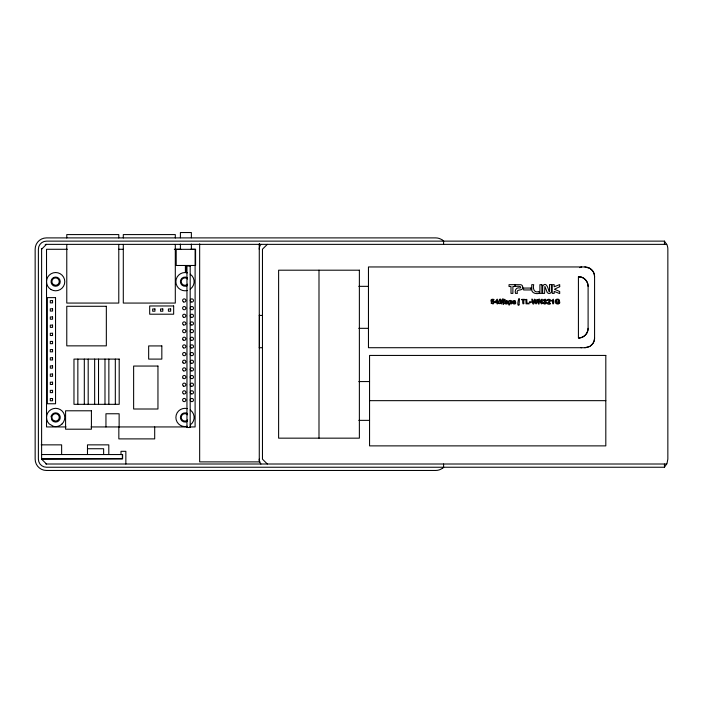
<?xml version="1.0" encoding="UTF-8"?>
<svg xmlns="http://www.w3.org/2000/svg" width="703" height="703" viewBox="0 0 703 703"><rect width="100%" height="100%" fill="white"/><g stroke="black" fill="none" stroke-linecap="round" stroke-linejoin="round"><path stroke-width="1.05" d="M579.465 276.718C584.246 277.131 588.183 281.551 588.103 286.341L588.103 328.327C588.183 333.125 584.246 337.545 579.465 337.95M666.734 464.006L46.46 464.006L41.609 459.164L41.609 249.205L46.46 244.363L666.734 244.363M267.316 244.363L262.465 249.205L262.465 459.164L267.316 464.006M442.565 468.128L443.681 467.152A11.31 11.31 0 0 1 435.684 470.465L46.46 470.465A11.31 11.31 0 0 1 35.15 459.164L35.15 249.205A11.31 11.31 0 0 1 46.46 237.895L435.684 237.895A11.31 11.31 0 0 1 443.681 241.208L442.565 240.233M664.449 467.24L666.989 463.488L667.85 459.164L667.85 249.205A11.31 11.31 0 0 0 666.989 244.881L664.449 241.129L46.46 241.129A8.076 8.076 0 0 0 38.384 249.205L38.384 459.164A8.076 8.076 0 0 0 46.46 467.24L664.449 467.24L664.449 464.05M579.65 267.632L581.662 266.955M590.388 345.973L592.567 343.925A9.675 9.657 -90 0 0 594.571 338.02L594.571 276.648A9.675 9.657 -90 0 0 592.567 270.752L590.388 268.704M589.72 346.412L584.878 347.713L368.46 347.713L368.46 266.955L584.878 266.955L589.72 268.256M578.666 338.002L580.924 337.695A9.693 9.693 0 0 0 588.103 328.327M579.685 337.941L578.42 338.02L578.42 276.648L580.924 276.982A9.693 9.693 0 0 1 588.103 286.341M41.609 459.164L122.621 458.778L122.621 454.542L41.609 454.542M67.277 249.284L46.521 249.284L46.521 426.941L66.064 426.941M118.631 249.284L123.297 249.284M174.344 249.284L180.899 249.284M190.733 249.284L195.109 249.284L195.109 426.941L189.661 426.941M358.767 286.341L368.46 286.341M259.24 315.419L262.527 315.419M358.767 328.327L368.46 328.327M259.24 347.721L262.5 347.721M358.794 381.562L369.558 381.562M369.558 400.657L605.81 400.657M358.794 420.359L369.558 420.359M91.047 426.941L187.508 426.941M41.178 444.858L61.636 444.858L61.636 454.542M87.48 448.734L103.631 448.734L103.631 454.542M41.609 458.743L122.366 458.743L122.366 454.542M259.425 461.88L259.89 461.88M580.819 347.634L581.662 347.713M664.449 241.129L664.449 244.319M443.584 241.129L443.584 244.363M443.584 464.006L443.584 467.24M318.995 270.198L318.995 438.162M259.425 243.844L259.425 246.041M259.425 315.067L259.425 347.932M259.275 243.844L259.275 461.88L199.661 461.88L199.661 243.844M191.374 237.781L191.374 232.535L180.399 232.535L180.399 237.781M191.374 244.082L191.374 249.328M186.374 265.479L186.374 271.938L185.399 271.938L185.399 265.479M185.891 265.479L185.891 271.938M180.399 244.082L180.399 249.328M175.302 237.974L175.302 234.582L123.297 234.582L123.297 237.974M175.302 244.433L175.302 303.063L123.297 303.063L123.297 244.433M154.695 426.941L154.695 438.892L118.842 438.892L118.842 426.941M125.855 464.006L125.855 451.317L121.004 451.317L121.004 454.542M119.132 426.941L119.132 413.759L105.951 413.759L105.951 426.941M118.781 237.974L118.781 234.582L66.776 234.582L66.776 237.974M118.781 244.433L118.781 303.063L66.776 303.063L66.776 244.433M115.318 359.101L115.318 404.322M108.86 359.101L108.86 404.322M108.798 454.542L108.798 444.858L87.48 444.858L87.48 454.542M104.984 359.101L104.984 404.322M98.525 359.101L98.525 404.322M94.65 359.101L94.65 404.322M88.191 359.101L88.191 404.322M84.316 359.101L84.316 404.322M77.848 359.101L77.848 404.322M259.24 249.205A8.076 8.076 0 0 1 260.91 244.284M260.91 464.077A8.076 8.076 0 0 1 259.24 459.164M41.609 249.205A4.842 4.842 0 0 1 41.653 248.572M45.203 244.521A4.842 4.842 0 0 1 46.46 244.363M46.46 464.006A4.842 4.842 0 0 1 45.827 463.962M187.552 284.188A3.682 3.682 0 0 1 182.341 284.188A3.682 3.682 0 0 1 182.341 278.986A3.682 3.682 0 0 1 187.552 278.986M187.552 419.981A3.682 3.682 0 0 1 182.341 419.981A3.682 3.682 0 0 1 182.341 414.779A3.682 3.682 0 0 1 187.552 414.779M187.314 421.44A4.605 4.605 0 0 1 180.407 417.459A4.605 4.605 0 0 1 187.314 413.469M190.241 274.188A9.121 9.121 0 0 1 190.241 289.135M187.376 290.48A9.121 9.121 0 0 1 175.882 281.666A9.121 9.121 0 0 1 187.376 272.852M187.314 285.646A4.605 4.605 0 0 1 180.407 281.666A4.605 4.605 0 0 1 187.314 277.676M190.241 409.981A9.121 9.121 0 0 1 190.241 424.928M187.376 426.273A9.121 9.121 0 0 1 175.882 417.459A9.121 9.121 0 0 1 187.376 408.645M594.571 338.02A9.693 9.693 0 0 1 584.878 347.713M584.878 266.955A9.693 9.693 0 0 1 594.571 276.648M531.732 288.933C531.116 293.054 535.95 294.241 539.113 293.388L539.113 291.499C534.122 293.511 532.619 288.467 533.691 284.671L531.758 284.671L531.732 288.933M508.014 302.193L507.61 303.52A1.336 1.336 0 0 1 506.845 304.004C504.113 303.661 503.805 304.373 504.657 299.25C505.589 301.789 507.32 299.091 508.014 302.193M556.117 301.174L556.934 303.178L558.771 302.949L558.771 302.176C555.098 302.009 561.266 300.199 559.623 303.221C557.848 305.269 554.034 303.248 555.273 300.55C555.651 298.626 559.746 298.573 559.377 300.673C558.49 300.357 556.416 298.951 556.117 301.174M522.839 287.307C523.058 291.78 515.422 288.081 517.417 293.388L515.51 293.388C514.368 290.102 516.547 286.789 520.158 288.063C522.724 285.972 516.485 286.086 515.51 286.508L515.51 284.671L521.011 284.724L522.241 285.488L522.839 287.307M512.171 302.228L511.74 303.555A1.38 1.38 0 0 1 510.976 304.004L509.543 303.432C509.165 309.276 507.478 298.696 509.798 300.761A1.265 1.265 0 0 1 510.677 300.436L511.731 300.902L512.171 302.228M505.457 301.912C506.257 306.183 508.146 299.003 505.457 301.912M511.283 302.211C509.482 306.016 509.464 298.441 511.283 302.211M493.462 302.413L492.865 303.38L491.502 302.51L491.046 303.063L493.102 303.977L494.35 302.334A1.564 1.564 0 0 0 494.095 301.464L493.436 300.919A1.459 1.459 0 0 0 492.452 300.858L492.003 301.042L492.188 299.988C497.662 300.163 489.499 297.387 491.116 301.543C491.573 302.466 493.48 300.453 493.462 302.413M553.595 303.38C552.646 305.515 552.215 301.139 552.707 300.55L551.275 300.954L553.366 299.197L553.595 303.38M542.69 285.945L542.637 293.388L544.579 293.388L544.895 286.402L547.242 292.553L548.481 293.415L550.054 293.388L551.398 292.035L551.442 284.601L549.5 284.601C549.676 303.582 548.797 278.186 542.69 285.945M547.285 300.286C548.445 300.304 551.679 299.337 547.523 302.888C546.152 304.54 551.09 304.742 550.449 303.292C545.967 303.608 551.17 302.105 550.405 300.023A1.318 1.318 0 0 0 549.948 299.443L548.164 299.285L547.285 300.286M542.382 303.406L541.433 303.881L539.306 300.691C538.85 311.974 536.53 291.35 541.503 302.492L541.934 299.109L542.382 303.406M546.345 300.339L545.8 301.35L546.574 302.51A1.45 1.45 0 0 1 546.108 303.573L544.86 304.039A1.67 1.67 0 0 1 543.876 303.74A1.599 1.599 0 0 1 543.349 303.116L543.507 302.352L544.869 303.397L545.686 302.554L544.148 301.429L545.431 300.163L544.517 299.838L543.612 300.612L543.788 299.54L545.502 299.25L546.345 300.339M497.75 303.538L497.179 304.004L496.933 302.94L494.692 302.413L497.258 299.126L497.75 302.211L498.445 302.571L497.75 303.538M499.93 303.485C496.362 305.445 500.738 293.397 501.336 302.439C504.692 290.102 503.436 313.731 502.75 300.199L501.336 304.039L499.93 300.199L499.93 303.485M518.99 304.909C515.668 307.747 520.73 289.109 518.99 304.909M523.788 303.45C522.496 305.533 522.531 300.541 522.83 299.988C517.47 299.118 529.157 299.126 523.788 299.988L523.788 303.45M525.923 299.434L526.029 303.81L529.166 303.845L529.016 303.186L526.855 303.16L526.819 299.434L525.923 299.434M51.196 416.264L51.662 419.761A4.605 4.605 0 0 0 58.604 420.983A4.605 4.605 0 0 0 58.604 413.926A4.605 4.605 0 0 0 51.662 415.157L51.196 416.264M515.738 302.879C515.976 304.988 511.441 303.74 513.19 302.747C515.343 304.425 514.816 302.123 512.777 301.728A0.888 0.888 0 0 1 512.9 300.946L515.194 300.691L515.343 301.569L514.113 300.989L513.585 301.482L515.738 302.879M537.742 299.548C537.848 304.25 535.071 306.051 534.746 300.348C532.751 312.229 530.282 291.051 533.322 302.554L534.368 299.223L535.308 299.487L536.161 302.554L536.864 299.425L537.742 299.548M529.561 302.062C530.791 304.1 532.804 300.664 529.561 302.062M496.933 300.322L495.536 302.211L496.933 302.211L496.933 300.322M62.092 423.909L60.203 425.359A9.121 9.121 0 0 1 53.279 426.273L49.192 423.909A9.121 9.121 0 0 1 51.082 409.55L53.279 408.645A9.121 9.121 0 0 1 62.092 423.909M559.693 286.683L554.456 289.249L559.693 291.525L559.693 293.59L554.166 291.402L554.166 293.397L552.233 293.397L552.233 284.662L554.166 284.662L554.166 286.789L559.693 284.601L559.693 286.683M195.575 249.328L176.198 249.328L176.198 265.479L195.575 265.479L195.575 249.328M190.179 266.006L186.954 266.006L186.954 427.512L190.179 427.512L190.179 266.006M359.374 270.198L278.616 270.198L278.616 438.162L359.374 438.162L359.374 270.198M514.868 284.671L509.025 284.671L509.025 286.508L510.993 286.508L510.993 293.388L512.891 293.388L512.891 286.508L514.868 286.508L514.868 284.671M541.846 284.671L539.904 284.671L539.904 293.388L541.846 293.388L541.846 284.671M530.958 288.063L523.603 288.063L523.603 289.952L530.958 289.952L530.958 288.063M55.546 297.615L47.312 297.615L47.312 403.759L55.546 403.759L55.546 297.615M52.558 300.603L50.3 300.603L50.3 302.87L52.558 302.87L52.558 300.603M173.659 305.972L149.686 305.972L149.686 314.206L173.659 314.206L173.659 305.972M106.338 306.288L66.776 306.288L66.776 345.858L106.338 345.858L106.338 306.288M52.558 308.793L50.3 308.793L50.3 311.06L52.558 311.06L52.558 308.793M154.941 308.96L152.674 308.96L152.674 311.218L154.941 311.218L154.941 308.96M162.806 308.96L160.539 308.96L160.539 311.218L162.806 311.218L162.806 308.96M170.671 308.96L168.404 308.96L168.404 311.218L170.671 311.218L170.671 308.96M52.558 316.948L50.3 316.948L50.3 319.215L52.558 319.215L52.558 316.948M52.558 325.111L50.3 325.111L50.3 327.37L52.558 327.37L52.558 325.111M52.558 333.266L50.3 333.266L50.3 335.524L52.558 335.524L52.558 333.266M52.558 341.421L50.3 341.421L50.3 343.679L52.558 343.679L52.558 341.421M161.831 345.929L148.658 345.929L148.658 359.101L161.831 359.101L161.831 345.929M52.558 349.576L50.3 349.576L50.3 351.834L52.558 351.834L52.558 349.576M605.81 355.437L369.558 355.437L369.558 445.878L605.81 445.878L605.81 355.437M52.558 357.73L50.3 357.73L50.3 359.989L52.558 359.989L52.558 357.73M119.194 359.101L73.973 359.101L73.973 404.322L119.194 404.322L119.194 359.101M52.558 365.885L50.3 365.885L50.3 368.152L52.558 368.152L52.558 365.885M157.955 366.052L133.632 366.052L133.632 409.005L157.955 409.005L157.955 366.052M52.558 374.04L50.3 374.04L50.3 376.307L52.558 376.307L52.558 374.04M52.558 382.204L50.3 382.204L50.3 384.462L52.558 384.462L52.558 382.204M52.558 390.358L50.3 390.358L50.3 392.617L52.558 392.617L52.558 390.358M52.558 398.513L50.3 398.513L50.3 400.772L52.558 400.772L52.558 398.513M91.416 410.789L65.581 410.789L65.581 429.199L91.416 429.199L91.416 410.789M579.667 276.736L578.666 276.666L579.676 276.736M53.736 284.777A3.682 3.682 0 0 0 59.263 281.587A3.682 3.682 0 0 0 53.736 278.397A3.682 3.682 0 0 0 53.736 284.777M53.736 420.57A3.682 3.682 0 0 0 59.263 417.38A3.682 3.682 0 0 0 53.736 414.19A3.682 3.682 0 0 0 53.736 420.57M183.079 378.205A1.617 1.617 0 0 0 185.777 377.485A1.617 1.617 0 0 0 183.799 375.507A1.617 1.617 0 0 0 183.079 378.205M191.067 378.46A1.617 1.617 0 0 0 193.492 377.063A1.617 1.617 0 0 0 191.067 375.666A1.617 1.617 0 0 0 191.067 378.46M191.067 370.806A1.617 1.617 0 0 0 193.492 369.409A1.617 1.617 0 0 0 191.067 368.012A1.617 1.617 0 0 0 191.067 370.806M183.413 370.806A1.617 1.617 0 0 0 185.838 369.409A1.617 1.617 0 0 0 183.413 368.012A1.617 1.617 0 0 0 183.413 370.806M191.067 363.152A1.617 1.617 0 0 0 193.492 361.755A1.617 1.617 0 0 0 191.067 360.358A1.617 1.617 0 0 0 191.067 363.152M183.079 362.897A1.617 1.617 0 0 0 185.777 362.168A1.617 1.617 0 0 0 183.799 360.191A1.617 1.617 0 0 0 183.079 362.897M53.34 285.646A4.605 4.605 0 0 0 60.247 281.666A4.605 4.605 0 0 0 53.34 277.676A4.605 4.605 0 0 0 53.34 285.646M183.413 393.777A1.617 1.617 0 0 0 185.838 392.371A1.617 1.617 0 0 0 183.413 390.973A1.617 1.617 0 0 0 183.413 393.777M191.067 347.844A1.617 1.617 0 0 0 193.492 346.438A1.617 1.617 0 0 0 191.067 345.041A1.617 1.617 0 0 0 191.067 347.844M183.413 347.844A1.617 1.617 0 0 0 185.838 346.438A1.617 1.617 0 0 0 183.413 345.041A1.617 1.617 0 0 0 183.413 347.844M191.067 355.498A1.617 1.617 0 0 0 193.492 354.101A1.617 1.617 0 0 0 191.067 352.695A1.617 1.617 0 0 0 191.067 355.498M183.413 355.498A1.617 1.617 0 0 0 185.838 354.101A1.617 1.617 0 0 0 183.413 352.695A1.617 1.617 0 0 0 183.413 355.498M191.067 401.431A1.617 1.617 0 0 0 193.492 400.033A1.617 1.617 0 0 0 191.067 398.627A1.617 1.617 0 0 0 191.067 401.431M51.082 289.566A9.121 9.121 0 0 0 64.773 281.666A9.121 9.121 0 0 0 51.082 273.757A9.121 9.121 0 0 0 51.082 289.566M183.413 309.54A1.617 1.617 0 0 0 185.838 308.142A1.617 1.617 0 0 0 183.413 306.736A1.617 1.617 0 0 0 183.413 309.54M191.067 309.54A1.617 1.617 0 0 0 193.492 308.142A1.617 1.617 0 0 0 191.067 306.736A1.617 1.617 0 0 0 191.067 309.54M183.413 386.114A1.617 1.617 0 0 0 185.838 384.717A1.617 1.617 0 0 0 183.413 383.32A1.617 1.617 0 0 0 183.413 386.114M191.067 317.22A1.617 1.617 0 0 0 193.492 315.823A1.617 1.617 0 0 0 191.067 314.426A1.617 1.617 0 0 0 191.067 317.22M191.067 324.874A1.617 1.617 0 0 0 193.492 323.477A1.617 1.617 0 0 0 191.067 322.079A1.617 1.617 0 0 0 191.067 324.874M191.067 393.777A1.617 1.617 0 0 0 193.492 392.371A1.617 1.617 0 0 0 191.067 390.973A1.617 1.617 0 0 0 191.067 393.777M191.067 386.114A1.617 1.617 0 0 0 193.492 384.717A1.617 1.617 0 0 0 191.067 383.32A1.617 1.617 0 0 0 191.067 386.114M191.067 301.886A1.617 1.617 0 0 0 193.492 300.48A1.617 1.617 0 0 0 191.067 299.083A1.617 1.617 0 0 0 191.067 301.886M183.413 301.886A1.617 1.617 0 0 0 185.838 300.48A1.617 1.617 0 0 0 183.413 299.083A1.617 1.617 0 0 0 183.413 301.886M183.413 317.22A1.617 1.617 0 0 0 185.838 315.823A1.617 1.617 0 0 0 183.413 314.426A1.617 1.617 0 0 0 183.413 317.22M183.413 324.874A1.617 1.617 0 0 0 185.838 323.477A1.617 1.617 0 0 0 183.413 322.079A1.617 1.617 0 0 0 183.413 324.874M191.067 332.528A1.617 1.617 0 0 0 193.492 331.131A1.617 1.617 0 0 0 191.067 329.733A1.617 1.617 0 0 0 191.067 332.528M183.413 332.528A1.617 1.617 0 0 0 185.838 331.131A1.617 1.617 0 0 0 183.413 329.733A1.617 1.617 0 0 0 183.413 332.528M183.079 339.927A1.617 1.617 0 0 0 185.777 339.206A1.617 1.617 0 0 0 183.799 337.229A1.617 1.617 0 0 0 183.079 339.927M191.067 340.182A1.617 1.617 0 0 0 193.492 338.784A1.617 1.617 0 0 0 191.067 337.387A1.617 1.617 0 0 0 191.067 340.182M183.413 401.431A1.617 1.617 0 0 0 185.838 400.033A1.617 1.617 0 0 0 183.413 398.627A1.617 1.617 0 0 0 183.413 401.431"/></g></svg>
